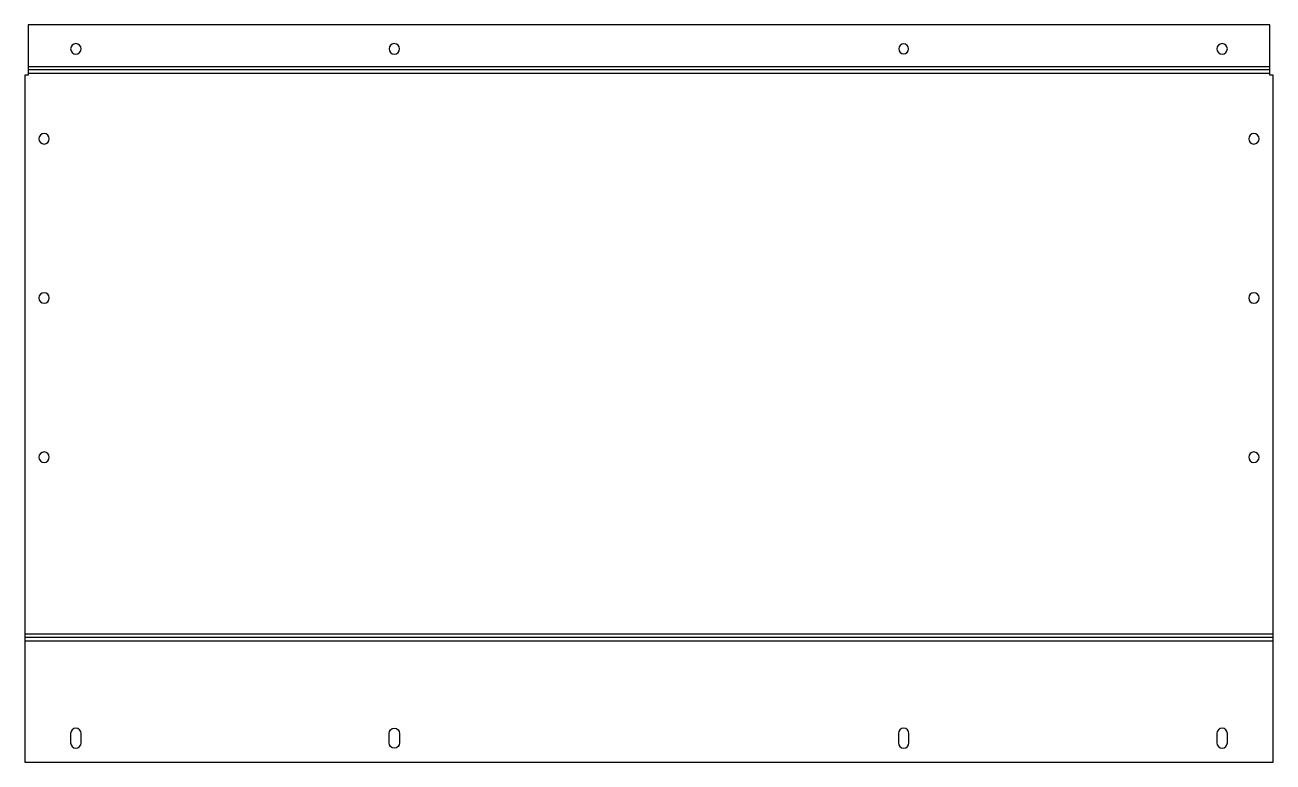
# Model space of a CAD drawing. Header units: millimetres. Extents: x 0 to 392, y 0 to 232.
import ezdxf

# ---------------------------------------------------------------- set-up
doc = ezdxf.new("R2010")
doc.units = ezdxf.units.MM

msp = doc.modelspace()

# ---------------------------------------------------------------- linework, layer by layer
at = {"layer": 'BEND'}
for p, q in [((391, 217.39), (1, 217.39)), ((392, 39.13), (0, 39.13))]:
    msp.add_line(p, q, dxfattribs=at)
at = {"layer": 'BEND_EXTENT'}
for p, q in [((1, 218.52), (391, 218.52)), ((391, 216.26), (1, 216.26)), ((0, 40.26), (392, 40.26)), ((392, 38), (0, 38))]:
    msp.add_line(p, q, dxfattribs=at)
at = {"layer": 'INTERIOR_PROFILES'}
for points in [[(17.65, 9, 1), (14.35, 9), (14.35, 6, 1), (17.65, 6)], [(117.65, 9), (117.65, 6, -1), (114.35, 6), (114.35, 9, -1)], [(277.65, 9, 1), (274.35, 9), (274.35, 6, 1), (277.65, 6)], [(377.65, 9, 1), (374.35, 9), (374.35, 6, 1), (377.65, 6)]]:
    msp.add_lwpolyline(points, format="xyb", close=True, dxfattribs=at)
at = {"layer": 'INTERIOR_PROFILES', "extrusion": (0, 0, -1)}
for centre, radius in [((-16, 224.02), 1.65), ((-116, 224.02), 1.65), ((-276, 224.02), 1.55), ((-376, 224.02), 1.65), ((-6, 195.76), 1.65), ((-386, 195.76), 1.65), ((-6, 145.76), 1.65), ((-386, 145.76), 1.65), ((-6, 95.76), 1.65), ((-386, 95.76), 1.65)]:
    msp.add_circle(centre, radius, dxfattribs=at)
at = {"layer": 'OUTER_PROFILES'}
msp.add_lwpolyline([(391, 231.52), (1, 231.52), (1, 215.76), (0, 215.76), (0, 0), (392, 0), (392, 215.76), (391, 215.76)], close=True, dxfattribs=at)

doc.saveas('drawing.dxf')
